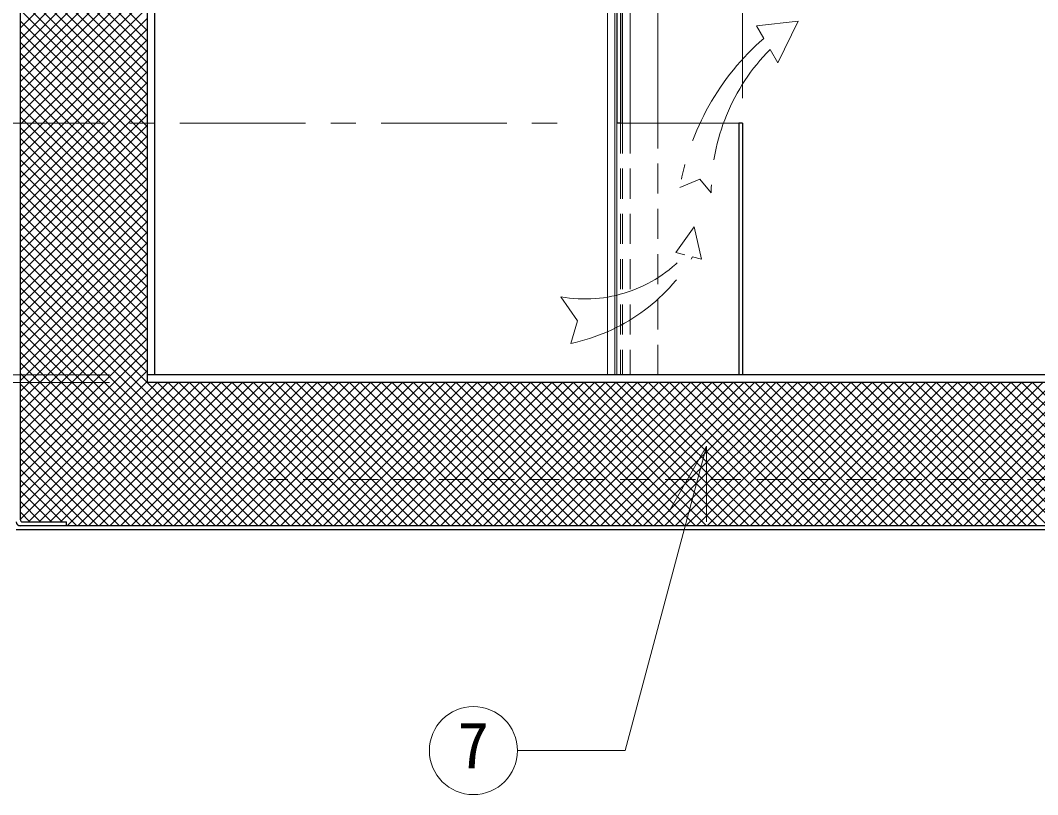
# Model space of a CAD drawing. Units: millimetres at full size, sheet at 1:10; details may follow other scales. Extents: x -2114 to 1936, y -1399 to 1411.
# Drawn here: x -1119.3 to -714.9, y -995.4 to -687.8 of the extents above; entities that cross this region are included whole.
import ezdxf
from ezdxf.enums import TextEntityAlignment as Align

# ---------------------------------------------------------------- set-up
doc = ezdxf.new("R2010")
doc.units = ezdxf.units.MM
doc.header["$LTSCALE"] = 10
for name, pattern in [('CHAIN1', [8, 5, -1, 1, -1]), ('DASHED1', [1.8, 1.2, -0.6]), ('DOUBLE_CHAIN1', [8.8, 5, -1, 0.6, -0.6, 0.6, -1])]:
    doc.linetypes.add(name, pattern=pattern)
doc.layers.add('0-0_ﾚｲﾔ1', color=4, linetype='Continuous', lineweight=9)
doc.styles.add('ＭＳ ゴシック', font='')
doc.styles.get('ＭＳ ゴシック').set_extended_font_data('MS Gothic')

msp = doc.modelspace()

# ---------------------------------------------------------------- linework, layer by layer
at = {"layer": '0-0_ﾚｲﾔ1', "color": 5, "lineweight": 25}
for p, q in [((-882.17, -130.14), (-882.17, -728.64)), ((-880.67, -130.89), (-880.67, -728.64)), ((-1119.32, -886.24), (-1119.32, -427.14)), ((-1068.92, -427.14), (-1068.92, -831.64)), ((-1065.92, -828.64), (-1065.92, -427.14)), ((-880.67, -728.64), (-882.17, -728.64)), ((-832.17, -728.64), (-832.17, -828.64)), ((-362.92, -828.64), (-1068.92, -828.64)), ((-362.92, -831.64), (-1068.92, -831.64)), ((-311.72, -888.64), (-1120.12, -888.64)), ((-1118.52, -887.04), (-1100.92, -887.04)), ((-1100.92, -888.64), (-1100.92, -887.04)), ((-310.92, -890.24), (-1120.92, -890.24))]:
    msp.add_line(p, q, dxfattribs=at)
at = {"layer": '0-0_ﾚｲﾔ1', "color": 7, "lineweight": 18}
for p, q in [((-885.92, -828.64), (-885.92, -181.64)), ((-882.92, -828.64), (-882.92, -181.64)), ((-879.92, -193.88), (-879.92, -728.64)), ((-876.92, -194.5), (-876.92, -728.64)), ((-882.17, -728.64), (-882.17, -828.64)), ((-833.67, -728.64), (-880.67, -728.64)), ((-846.48, -857.03), (-878.87, -977.92)), ((-846.48, -857.03), (-861.48, -883.01)), ((-846.48, -857.03), (-846.48, -887.03)), ((-921.7, -977.92), (-878.87, -977.92))]:
    msp.add_line(p, q, dxfattribs=at)
at = {"layer": '0-0_ﾚｲﾔ1'}
for p, q in [((-865.92, -728.64), (-865.92, -181.64)), ((-1119.32, -690.82), (-1068.92, -640.42)), ((-1119.32, -641.37), (-1068.92, -691.77)), ((-1119.32, -695.06), (-1068.92, -644.66)), ((-1119.32, -645.62), (-1068.92, -696.02)), ((-1119.32, -699.3), (-1068.92, -648.9)), ((-1119.32, -649.86), (-1068.92, -700.26)), ((-1119.32, -703.54), (-1068.92, -653.14)), ((-1119.32, -654.1), (-1068.92, -704.5)), ((-1119.32, -707.79), (-1068.92, -657.39)), ((-1119.32, -658.34), (-1068.92, -708.74)), ((-1119.32, -712.03), (-1068.92, -661.63)), ((-1119.32, -662.59), (-1068.92, -712.99)), ((-1119.32, -716.27), (-1068.92, -665.87)), ((-1119.32, -666.83), (-1068.92, -717.23)), ((-1119.32, -720.51), (-1068.92, -670.11)), ((-1119.32, -671.07), (-1068.92, -721.47)), ((-1119.32, -724.76), (-1068.92, -674.36)), ((-1119.32, -675.32), (-1068.92, -725.72)), ((-1119.32, -729), (-1068.92, -678.6)), ((-1119.32, -679.56), (-1068.92, -729.96)), ((-1119.32, -733.24), (-1068.92, -682.84)), ((-1119.32, -683.8), (-1068.92, -734.2)), ((-1119.32, -737.48), (-1068.92, -687.08)), ((-1119.32, -688.04), (-1068.92, -738.44)), ((-1119.32, -741.73), (-1068.92, -691.33)), ((-1119.32, -692.29), (-1068.92, -742.69)), ((-1119.32, -745.97), (-1068.92, -695.57)), ((-1119.32, -696.53), (-1068.92, -746.93)), ((-1119.32, -750.21), (-1068.92, -699.81)), ((-1119.32, -700.77), (-1068.92, -751.17)), ((-1119.32, -754.45), (-1068.92, -704.05)), ((-1119.32, -705.01), (-1068.92, -755.41)), ((-1119.32, -758.7), (-1068.92, -708.3)), ((-1119.32, -709.26), (-1068.92, -759.66)), ((-1119.32, -762.94), (-1068.92, -712.54)), ((-1119.32, -713.5), (-1068.92, -763.9)), ((-1119.32, -767.18), (-1068.92, -716.78)), ((-1119.32, -717.74), (-1068.92, -768.14)), ((-1119.32, -771.43), (-1068.92, -721.03)), ((-1119.32, -721.98), (-1068.92, -772.38)), ((-1119.32, -775.67), (-1068.92, -725.27)), ((-1119.32, -726.23), (-1068.92, -776.63)), ((-1119.32, -779.91), (-1068.92, -729.51)), ((-1119.32, -730.47), (-1068.92, -780.87)), ((-1119.32, -784.15), (-1068.92, -733.75)), ((-1119.32, -734.71), (-1068.92, -785.11)), ((-1119.32, -788.4), (-1068.92, -738)), ((-1119.32, -738.95), (-1068.92, -789.35)), ((-1119.32, -792.64), (-1068.92, -742.24)), ((-1119.32, -743.2), (-1068.92, -793.6)), ((-1119.32, -796.88), (-1068.92, -746.48)), ((-1119.32, -747.44), (-1068.92, -797.84)), ((-1119.32, -801.12), (-1068.92, -750.72)), ((-1119.32, -751.68), (-1068.92, -802.08)), ((-1119.32, -805.37), (-1068.92, -754.97)), ((-1119.32, -755.93), (-1068.92, -806.33)), ((-1119.32, -809.61), (-1068.92, -759.21)), ((-1119.32, -760.17), (-1068.92, -810.57)), ((-1119.32, -813.85), (-1068.92, -763.45)), ((-1119.32, -764.41), (-1068.92, -814.81)), ((-1119.32, -818.09), (-1068.92, -767.69)), ((-1119.32, -768.65), (-1068.92, -819.05)), ((-1119.32, -822.34), (-1068.92, -771.94)), ((-1119.32, -772.9), (-1068.92, -823.3)), ((-1119.32, -826.58), (-1068.92, -776.18)), ((-1119.32, -777.14), (-1068.92, -827.54)), ((-1119.32, -830.82), (-1068.92, -780.42)), ((-1119.32, -781.38), (-1012.07, -888.64)), ((-1119.32, -835.06), (-1068.92, -784.66)), ((-1119.32, -785.62), (-1016.31, -888.64)), ((-1119.32, -839.31), (-1068.92, -788.91)), ((-1119.32, -789.87), (-1020.55, -888.64)), ((-1119.32, -843.55), (-1068.92, -793.15)), ((-1119.32, -794.11), (-1024.79, -888.64)), ((-1119.32, -847.79), (-1068.92, -797.39)), ((-1119.32, -798.35), (-1029.04, -888.64)), ((-1119.32, -852.04), (-1068.92, -801.64)), ((-1119.32, -802.59), (-1033.28, -888.64)), ((-1119.32, -856.28), (-1068.92, -805.88)), ((-1119.32, -806.84), (-1037.52, -888.64)), ((-1119.32, -860.52), (-1068.92, -810.12)), ((-1119.32, -811.08), (-1041.77, -888.64)), ((-1119.32, -864.76), (-1068.92, -814.36)), ((-1119.32, -815.32), (-1046.01, -888.64)), ((-1119.32, -869.01), (-1068.92, -818.61)), ((-1119.32, -819.57), (-1050.25, -888.64)), ((-1119.32, -873.25), (-1068.92, -822.85)), ((-1119.32, -823.81), (-1054.49, -888.64)), ((-1119.32, -877.49), (-1068.92, -827.09)), ((-1119.32, -828.05), (-1058.74, -888.64)), ((-1119.32, -881.73), (-1068.92, -831.33)), ((-1119.32, -885.98), (-1064.98, -831.64)), ((-1119.32, -832.29), (-1062.98, -888.64)), ((-1116.14, -887.04), (-1060.74, -831.64)), ((-1111.9, -887.04), (-1056.5, -831.64)), ((-1107.65, -887.04), (-1052.25, -831.64)), ((-1103.41, -887.04), (-1048.01, -831.64)), ((-1100.77, -888.64), (-1043.77, -831.64)), ((-1096.53, -888.64), (-1039.53, -831.64)), ((-1092.28, -888.64), (-1035.28, -831.64)), ((-1088.04, -888.64), (-1031.04, -831.64)), ((-1083.8, -888.64), (-1026.8, -831.64)), ((-1079.56, -888.64), (-1022.56, -831.64)), ((-1075.31, -888.64), (-1018.31, -831.64)), ((-1071.07, -888.64), (-1014.07, -831.64)), ((-1066.83, -888.64), (-1009.83, -831.64)), ((-1064.82, -831.64), (-1007.82, -888.64)), ((-1062.58, -888.64), (-1005.58, -831.64)), ((-1060.58, -831.64), (-1003.58, -888.64)), ((-1058.34, -888.64), (-1001.34, -831.64)), ((-1056.34, -831.64), (-999.34, -888.64)), ((-1054.1, -888.64), (-997.1, -831.64)), ((-1052.1, -831.64), (-995.1, -888.64)), ((-1049.86, -888.64), (-992.86, -831.64)), ((-1047.85, -831.64), (-990.85, -888.64)), ((-1045.61, -888.64), (-988.61, -831.64)), ((-1043.61, -831.64), (-986.61, -888.64)), ((-1041.37, -888.64), (-984.37, -831.64)), ((-1039.37, -831.64), (-982.37, -888.64)), ((-1037.13, -888.64), (-980.13, -831.64)), ((-1035.13, -831.64), (-978.13, -888.64)), ((-1032.89, -888.64), (-975.89, -831.64)), ((-1030.88, -831.64), (-973.88, -888.64)), ((-1028.64, -888.64), (-971.64, -831.64)), ((-1026.64, -831.64), (-969.64, -888.64)), ((-1024.4, -888.64), (-967.4, -831.64)), ((-1022.4, -831.64), (-965.4, -888.64)), ((-1020.16, -888.64), (-963.16, -831.64)), ((-1018.15, -831.64), (-961.15, -888.64)), ((-1015.92, -888.64), (-958.92, -831.64)), ((-1013.91, -831.64), (-956.91, -888.64)), ((-1011.67, -888.64), (-954.67, -831.64)), ((-1009.67, -831.64), (-952.67, -888.64)), ((-1007.43, -888.64), (-950.43, -831.64)), ((-1005.43, -831.64), (-948.43, -888.64)), ((-1003.19, -888.64), (-946.19, -831.64)), ((-1001.18, -831.64), (-944.18, -888.64)), ((-998.95, -888.64), (-941.95, -831.64)), ((-996.94, -831.64), (-939.94, -888.64)), ((-994.7, -888.64), (-937.7, -831.64)), ((-992.7, -831.64), (-935.7, -888.64)), ((-990.46, -888.64), (-933.46, -831.64)), ((-988.46, -831.64), (-931.46, -888.64)), ((-986.22, -888.64), (-929.22, -831.64)), ((-984.21, -831.64), (-927.21, -888.64)), ((-981.97, -888.64), (-924.97, -831.64)), ((-979.97, -831.64), (-922.97, -888.64)), ((-977.73, -888.64), (-920.73, -831.64)), ((-975.73, -831.64), (-918.73, -888.64)), ((-973.49, -888.64), (-916.49, -831.64)), ((-971.49, -831.64), (-914.49, -888.64)), ((-969.25, -888.64), (-912.25, -831.64)), ((-967.24, -831.64), (-910.24, -888.64)), ((-965, -888.64), (-908, -831.64)), ((-963, -831.64), (-906, -888.64)), ((-960.76, -888.64), (-903.76, -831.64)), ((-958.76, -831.64), (-901.76, -888.64)), ((-956.52, -888.64), (-899.52, -831.64)), ((-954.52, -831.64), (-897.52, -888.64)), ((-952.28, -888.64), (-895.28, -831.64)), ((-950.27, -831.64), (-893.27, -888.64)), ((-948.03, -888.64), (-891.03, -831.64)), ((-946.03, -831.64), (-889.03, -888.64)), ((-943.79, -888.64), (-886.79, -831.64)), ((-941.79, -831.64), (-884.79, -888.64)), ((-939.55, -888.64), (-882.55, -831.64)), ((-937.54, -831.64), (-880.54, -888.64)), ((-935.31, -888.64), (-878.31, -831.64)), ((-933.3, -831.64), (-876.3, -888.64)), ((-931.06, -888.64), (-874.06, -831.64)), ((-929.06, -831.64), (-872.06, -888.64)), ((-926.82, -888.64), (-869.82, -831.64)), ((-924.82, -831.64), (-867.82, -888.64)), ((-922.58, -888.64), (-865.58, -831.64)), ((-920.57, -831.64), (-863.57, -888.64)), ((-918.33, -888.64), (-861.33, -831.64)), ((-916.33, -831.64), (-859.33, -888.64)), ((-914.09, -888.64), (-857.09, -831.64)), ((-912.09, -831.64), (-855.09, -888.64)), ((-909.85, -888.64), (-852.85, -831.64)), ((-907.85, -831.64), (-850.85, -888.64)), ((-905.61, -888.64), (-848.61, -831.64)), ((-903.6, -831.64), (-846.6, -888.64)), ((-901.36, -888.64), (-844.36, -831.64)), ((-899.36, -831.64), (-842.36, -888.64)), ((-897.12, -888.64), (-840.12, -831.64)), ((-895.12, -831.64), (-838.12, -888.64)), ((-892.88, -888.64), (-835.88, -831.64)), ((-890.88, -831.64), (-833.88, -888.64)), ((-888.64, -888.64), (-831.64, -831.64)), ((-886.63, -831.64), (-829.63, -888.64)), ((-884.39, -888.64), (-827.39, -831.64)), ((-882.39, -831.64), (-825.39, -888.64)), ((-880.15, -888.64), (-823.15, -831.64)), ((-878.15, -831.64), (-821.15, -888.64)), ((-875.91, -888.64), (-818.91, -831.64)), ((-873.91, -831.64), (-816.91, -888.64)), ((-871.67, -888.64), (-814.67, -831.64)), ((-869.66, -831.64), (-812.66, -888.64)), ((-867.42, -888.64), (-810.42, -831.64)), ((-865.42, -831.64), (-808.42, -888.64)), ((-863.18, -888.64), (-806.18, -831.64)), ((-861.18, -831.64), (-804.18, -888.64)), ((-858.94, -888.64), (-801.94, -831.64)), ((-856.93, -831.64), (-799.93, -888.64)), ((-854.7, -888.64), (-797.7, -831.64)), ((-852.69, -831.64), (-795.69, -888.64)), ((-850.45, -888.64), (-793.45, -831.64)), ((-848.45, -831.64), (-791.45, -888.64)), ((-846.21, -888.64), (-789.21, -831.64)), ((-844.21, -831.64), (-787.21, -888.64)), ((-841.97, -888.64), (-784.97, -831.64)), ((-839.96, -831.64), (-782.96, -888.64)), ((-837.72, -888.64), (-780.72, -831.64)), ((-835.72, -831.64), (-778.72, -888.64)), ((-833.48, -888.64), (-776.48, -831.64)), ((-831.48, -831.64), (-774.48, -888.64)), ((-829.24, -888.64), (-772.24, -831.64)), ((-827.24, -831.64), (-770.24, -888.64)), ((-825, -888.64), (-768, -831.64)), ((-822.99, -831.64), (-765.99, -888.64)), ((-820.75, -888.64), (-763.75, -831.64)), ((-818.75, -831.64), (-761.75, -888.64)), ((-816.51, -888.64), (-759.51, -831.64)), ((-814.51, -831.64), (-757.51, -888.64)), ((-812.27, -888.64), (-755.27, -831.64)), ((-810.27, -831.64), (-753.27, -888.64)), ((-808.03, -888.64), (-751.03, -831.64)), ((-806.02, -831.64), (-749.02, -888.64)), ((-803.78, -888.64), (-746.78, -831.64)), ((-801.78, -831.64), (-744.78, -888.64)), ((-799.54, -888.64), (-742.54, -831.64)), ((-797.54, -831.64), (-740.54, -888.64)), ((-795.3, -888.64), (-738.3, -831.64)), ((-793.3, -831.64), (-736.3, -888.64)), ((-791.06, -888.64), (-734.06, -831.64)), ((-789.05, -831.64), (-732.05, -888.64)), ((-786.81, -888.64), (-729.81, -831.64)), ((-784.81, -831.64), (-727.81, -888.64)), ((-782.57, -888.64), (-725.57, -831.64)), ((-780.57, -831.64), (-723.57, -888.64)), ((-778.33, -888.64), (-721.33, -831.64)), ((-776.32, -831.64), (-719.32, -888.64)), ((-774.09, -888.64), (-717.09, -831.64)), ((-772.08, -831.64), (-715.08, -888.64)), ((-769.84, -888.64), (-712.84, -831.64)), ((-767.84, -831.64), (-710.84, -888.64)), ((-765.6, -888.64), (-708.6, -831.64)), ((-763.6, -831.64), (-706.6, -888.64)), ((-761.36, -888.64), (-704.36, -831.64)), ((-759.35, -831.64), (-702.35, -888.64)), ((-757.11, -888.64), (-700.11, -831.64)), ((-755.11, -831.64), (-698.11, -888.64)), ((-752.87, -888.64), (-695.87, -831.64)), ((-750.87, -831.64), (-693.87, -888.64)), ((-748.63, -888.64), (-691.63, -831.64)), ((-746.63, -831.64), (-689.63, -888.64)), ((-744.39, -888.64), (-687.39, -831.64)), ((-742.38, -831.64), (-685.38, -888.64)), ((-740.14, -888.64), (-683.14, -831.64)), ((-738.14, -831.64), (-681.14, -888.64)), ((-735.9, -888.64), (-678.9, -831.64)), ((-733.9, -831.64), (-676.9, -888.64)), ((-731.66, -888.64), (-674.66, -831.64)), ((-729.66, -831.64), (-672.66, -888.64)), ((-727.42, -888.64), (-670.42, -831.64)), ((-725.41, -831.64), (-668.41, -888.64)), ((-723.17, -888.64), (-666.17, -831.64)), ((-721.17, -831.64), (-664.17, -888.64)), ((-718.93, -888.64), (-661.93, -831.64)), ((-716.93, -831.64), (-659.93, -888.64)), ((-1119.32, -836.54), (-1067.22, -888.64)), ((-1119.32, -840.78), (-1071.46, -888.64)), ((-1119.32, -845.02), (-1075.71, -888.64)), ((-1119.32, -849.26), (-1079.95, -888.64)), ((-1119.32, -853.51), (-1084.19, -888.64)), ((-1119.32, -857.75), (-1088.43, -888.64)), ((-1119.32, -861.99), (-1092.68, -888.64)), ((-1119.32, -866.23), (-1096.92, -888.64)), ((-1119.32, -870.48), (-1102.76, -887.04)), ((-1119.32, -874.72), (-1107, -887.04)), ((-1119.32, -878.96), (-1111.25, -887.04)), ((-1119.32, -883.2), (-1115.49, -887.04))]:
    msp.add_line(p, q, dxfattribs=at)
at = {"layer": '0-0_ﾚｲﾔ1', "linetype": 'CHAIN1'}
for p, q in [((-832.17, -718.64), (-832.17, -603.64)), ((-1935.92, -728.64), (-897.17, -728.64)), ((-1083.92, -828.64), (-2000.92, -828.64)), ((-1083.92, -831.64), (-2000.92, -831.64))]:
    msp.add_line(p, q, dxfattribs=at)
at = {"layer": '0-0_ﾚｲﾔ1', "linetype": 'DOUBLE_CHAIN1'}
for p, q in [((-821.24, -699.35), (-818.16, -704.7)), ((-858.78, -780.06), (-855.09, -781.01)), ((-852.07, -781.79), (-848.52, -782.71))]:
    msp.add_line(p, q, dxfattribs=at)
at = {"layer": '0-0_ﾚｲﾔ1', "linetype": 'DASHED1'}
for p, q in [((-880.67, -728.64), (-880.67, -828.64)), ((-879.92, -728.64), (-879.92, -828.64)), ((-876.92, -728.64), (-876.92, -828.64)), ((-865.92, -828.64), (-865.92, -728.64)), ((-310.92, -870.24), (-1020.92, -870.24))]:
    msp.add_line(p, q, dxfattribs=at)
at = {"layer": '0-0_ﾚｲﾔ1', "linetype": 'DOUBLE_CHAIN1'}
for points in [[(-818.16, -704.7), (-810.04, -688.12), (-826.62, -690.01), (-823.78, -694.95)], [(-857.12, -754.25), (-849.18, -750.94), (-844.65, -756.32)], [(-848.52, -782.71), (-851.5, -769.8), (-858.78, -780.06)], [(-904.45, -797.6), (-897.83, -807.2), (-900.48, -816.14)]]:
    msp.add_lwpolyline(points, dxfattribs=at)
at = {"layer": '0-0_ﾚｲﾔ1', "color": 5, "lineweight": 25}
msp.add_lwpolyline([(-832.17, -728.64), (-833.67, -728.64), (-833.67, -828.64)], dxfattribs=at)
at = {"layer": '0-0_ﾚｲﾔ1', "color": 7, "lineweight": 18}
msp.add_circle((-939.2, -977.92), 17.5, dxfattribs=at)
at = {"layer": '0-0_ﾚｲﾔ1', "linetype": 'DOUBLE_CHAIN1'}
for centre, radius, start, end in [((-757.28, -771.37), 101.3, 131.0292, 170.2723), ((-763.77, -756.27), 80.89, 135.2823, 180.0374), ((-894.77, -744.66), 53.81, 259.6434, 317.5094), ((-915.51, -743.65), 74.03, 281.7201, 328.9838)]:
    msp.add_arc(centre, radius, start, end, dxfattribs=at)
at = {"layer": '0-0_ﾚｲﾔ1', "color": 5, "lineweight": 25}
for centre, radius in [((-1119.32, -887.04), 1.6), ((-1118.52, -886.24), 0.8)]:
    msp.add_arc(centre, radius, 180, 270, dxfattribs=at)

# ---------------------------------------------------------------- texts
at = {"layer": '0-0_ﾚｲﾔ1', "color": 7, "style": 'ＭＳ ゴシック'}
msp.add_text('7', height=18.33, dxfattribs=at).set_placement((-945.45, -990.42), align=Align.BOTTOM_LEFT)

doc.saveas('drawing.dxf')
